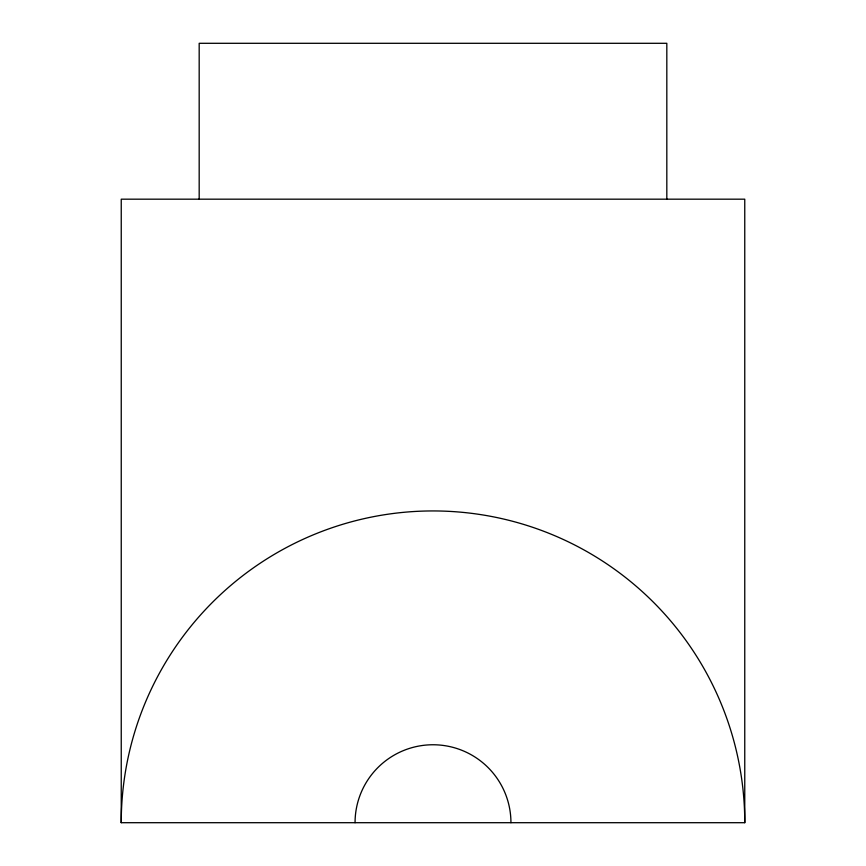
<?xml version="1.0" encoding="UTF-8"?>
<svg xmlns="http://www.w3.org/2000/svg" width="866" height="866" viewBox="0 0 866 866"><rect width="100%" height="100%" fill="white"/><g stroke="black" fill="none" stroke-linecap="round" stroke-linejoin="round"><path stroke-width="1.3" d="M121.24 822.7L744.76 822.7L744.76 199.18L121.24 199.18L121.24 822.7A311.76 311.76 0 0 1 433 510.94A311.76 311.76 0 0 1 744.76 822.7M666.82 199.18L666.82 43.3L199.18 43.3L199.18 199.18M355.06 822.7A77.94 77.94 0 0 1 433 744.76A77.94 77.94 0 0 1 510.94 822.7"/></g></svg>
